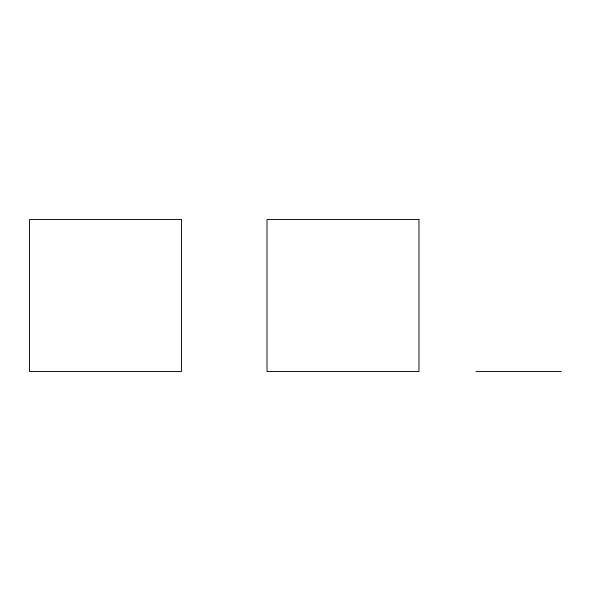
<?xml version="1.0" encoding="UTF-8"?>
<svg xmlns="http://www.w3.org/2000/svg" width="591" height="591" viewBox="0 0 591 591"><rect width="100%" height="100%" fill="white"/><g stroke="black" fill="none" stroke-linecap="round" stroke-linejoin="round"><path stroke-width="0.89" d="M475.969 371.488L561.45 371.488M181.518 219.512L29.55 219.512L29.55 371.488L181.518 371.488L181.518 219.512M418.975 219.512L267.006 219.512L267.006 371.488L418.975 371.488L418.975 219.512"/></g></svg>
